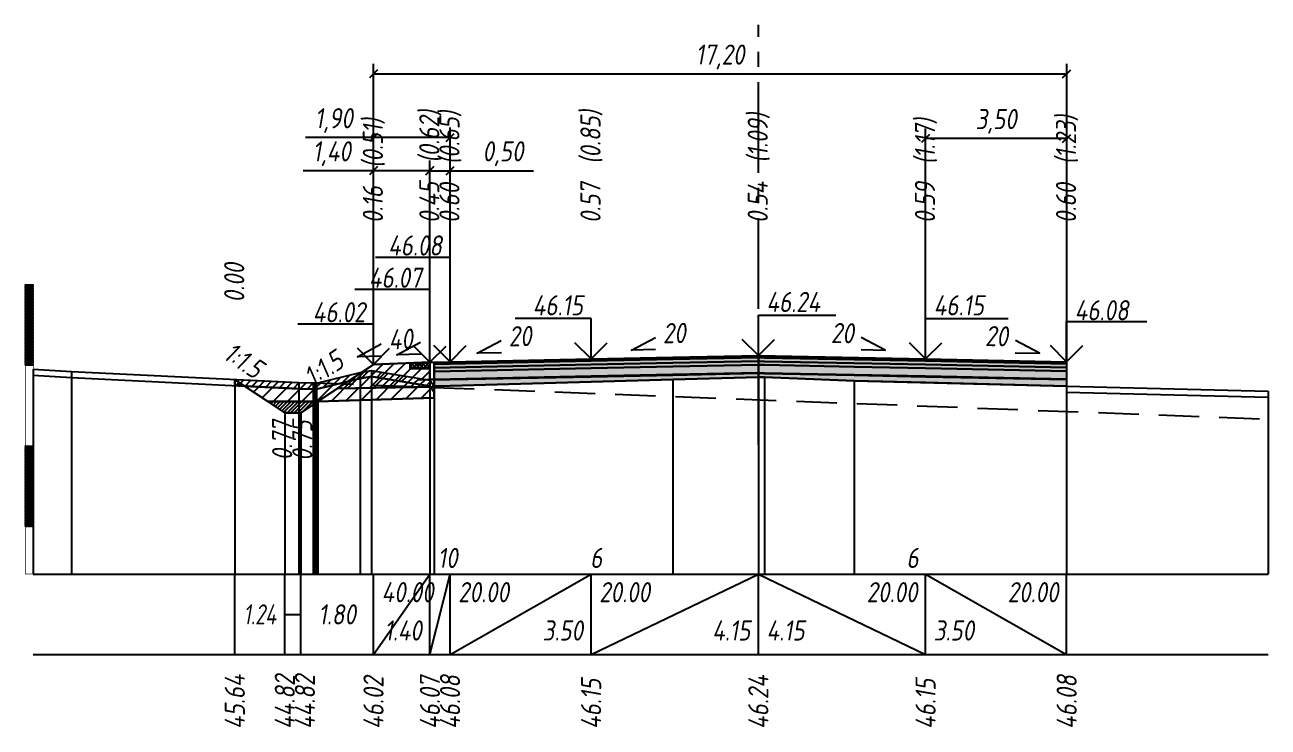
# Model space of a CAD drawing. Extents: x -717 to 1451, y -133302 to 233.
# Drawn here: x 78.9 to 233.2, y -114490 to -114402.9 of the extents above; entities that cross this region are included whole.
import ezdxf
from ezdxf.enums import TextEntityAlignment as Align

# ---------------------------------------------------------------- set-up
doc = ezdxf.new("R2010")
doc.units = 0
doc.linetypes.add('осевая2', pattern=[1.125, 0.75, -0.125, 0.125, -0.125])
doc.linetypes.add('штриховая', pattern=[0.75, 0.5, -0.25])
for name, color, linetype in [('Интерполированный поперечник', 2, 'Continuous'), ('Код_514', 1, 'Continuous'), ('Контур_0', 7, 'Continuous'), ('Контур_2564', 7, 'Continuous'), ('Контур_2660', 7, 'Continuous'), ('Контур_2665', 7, 'Continuous'), ('Контур_400', 7, 'Continuous'), ('Контур_508', 7, 'Continuous'), ('Контур_512', 7, 'Continuous'), ('Контур_513', 7, 'Continuous'), ('Красный поперечник', 1, 'Continuous'), ('Линейка абсолютных высот', 7, 'Continuous'), ('Объём_2501', 7, 'Continuous'), ('Объём_2564', 7, 'Continuous'), ('Объём_2650', 7, 'Continuous'), ('Объём_2660', 7, 'Continuous'), ('Объём_2661', 7, 'Continuous'), ('Объём_2662', 7, 'Continuous'), ('Объём_2663', 7, 'Continuous'), ('Объём_2664', 7, 'Continuous'), ('Объём_2665', 7, 'Continuous'), ('Объём_2666', 7, 'Continuous'), ('Объём_2667', 7, 'Continuous'), ('Объём_2668', 7, 'Continuous'), ('Объём_2669', 7, 'Continuous'), ('Объём_2675', 7, 'Continuous'), ('Объём_2753', 7, 'Continuous'), ('Ось', 1, 'осевая2'), ('Откосы', 7, 'Continuous'), ('Отметки покрытия', 7, 'Continuous'), ('Рабочие отметки', 7, 'Continuous'), ('Рабочие отметки доп.', 7, 'Continuous'), ('Слои выравнивания', 7, 'Continuous'), ('Таблица', 7, 'Continuous'), ('Уклоны проезжей части', 7, 'Continuous'), ('Черный поперечник', 3, 'Continuous')]:
    doc.layers.add(name, color=color, linetype=linetype)
for name, color, linetype, true_color in [('Контур_2540', 2, 'Continuous', 0xffff00), ('Контур_2560', 2, 'Continuous', 0xffff00), ('Контур_2561', 7, 'Continuous', 0xff8040), ('Контур_2562', 3, 'Continuous', 0x00ff00), ('Контур_2563', 7, 'Continuous', 0xff8000), ('Контур_2570', 7, 'Continuous', 0x80ff00), ('Контур_2725', 7, 'Continuous', 0x323232), ('Контур_2736', 4, 'Continuous', 0x00ffff), ('Контур_2737', 4, 'Continuous', 0x00ffff), ('Контур_2738', 4, 'Continuous', 0x00ffff), ('Контур_2739', 4, 'Continuous', 0x00ffff), ('Контур_2741', 4, 'Continuous', 0x00ffff), ('Контур_2742', 4, 'Continuous', 0x00ffff), ('Контур_2743', 4, 'Continuous', 0x00ffff), ('Контур_2744', 7, 'Continuous', 0xa4ffff), ('Контур_2745', 7, 'Continuous', 0xa4ffff), ('Контур_2747', 4, 'Continuous', 0x00ffff), ('Контур_2748', 4, 'Continuous', 0x00ffff), ('Контур_2749', 4, 'Continuous', 0x00ffff), ('Контур_2750', 4, 'Continuous', 0x00ffff), ('Контур_2751', 4, 'Continuous', 0x00ffff), ('Контур_2752', 4, 'Continuous', 0x00ffff), ('Контур_2760', 7, 'Continuous', 0x323232), ('Контур_2761', 7, 'Continuous', 0x323232), ('Контур_2762', 7, 'Continuous', 0x323232), ('Контур_2763', 7, 'Continuous', 0x323232), ('Контур_2764', 7, 'Continuous', 0x323232), ('Контур_2765', 7, 'Continuous', 0x323232), ('Контур_402', 7, 'Continuous', 0xff6464), ('Контур_703', 4, 'Continuous', 0x00ffff), ('Контур_705', 4, 'Continuous', 0x00ffff), ('Контур_707', 4, 'Continuous', 0x00ffff), ('Контур_720', 131, 'Continuous', 0xaaffff), ('Объём_2500', 7, 'Continuous', 0xc0c0c0), ('Объём_2520', 7, 'Continuous', 0x80ffff), ('Объём_2540', 2, 'Continuous', 0xffff00), ('Объём_2560', 2, 'Continuous', 0xffff00), ('Объём_2561', 7, 'Continuous', 0xff8040), ('Объём_2562', 3, 'Continuous', 0x00ff00), ('Объём_2563', 7, 'Continuous', 0xff8000), ('Объём_2570', 7, 'Continuous', 0x80ff00), ('Объём_2600', 7, 'Continuous', 0x808000), ('Объём_2620', 2, 'Continuous', 0xffff00), ('Объём_2746', 2, 'Continuous', 0xffff00)]:
    doc.layers.add(name, color=color, linetype=linetype, true_color=true_color)
doc.styles.get("Standard").update_dxf_attribs({"font": 'txt', "height": 2.5})
doc.styles.add('М', font='romand.shx', dxfattribs={"width": 0.8, "oblique": 10, "height": 2.5})
doc.dimstyles.new('ISO-25', dxfattribs={"dimtxt": 2.5, "dimasz": 2.5, "dimexe": 1.25, "dimexo": 0.625, "dimtad": 1, "dimtxsty": 'Standard', "dimcen": 2.5, "dimadec": 0, "dimazin": 0, "dimtfac": 1, "dimtmove": 0, "dimatfit": 3, "dimfxl": 1, "dimarcsym": 0})
pattern_1 = [(45.000001252, (0, 0), (-0.026516505928, 0.026516504769), []), (135.00000034, (0, 0), (-0.02651650519, -0.026516505506), [])]

# ---------------------------------------------------------------- blocks, each defined once
blk = doc.blocks.new('_Oblique')
at = {"color": 0, "linetype": 'ByBlock', "lineweight": -2}
blk.add_line((-0.5, -0.5), (0.5, 0.5), dxfattribs=at)
blk = doc.blocks.new('*D3671')
at = {"color": 0, "lineweight": -2, "transparency": 16777216}
for p, q in [((122.21, -114444.43), (122.21, -114419.71)), ((129.21, -114444.15), (129.21, -114419.71)), ((122.21, -114420.96), (113.49, -114420.96)), ((129.21, -114420.96), (122.21, -114420.96))]:
    blk.add_line(p, q, dxfattribs=at)
at = {"layer": 'Defpoints', "color": 0, "transparency": 16777216}
for p in [(129.21, -114420.96), (122.21, -114445.06), (129.21, -114444.78)]:
    blk.add_point(p, dxfattribs=at)
at = {"color": 0, "lineweight": -2, "transparency": 16777216, "rotation": 180}
blk.add_blockref('_Oblique', (122.21, -114420.96), dxfattribs=at)
at = {"color": 0, "lineweight": -2, "transparency": 16777216}
blk.add_blockref('_Oblique', (129.21, -114420.96), dxfattribs=at)
at = {"color": 0, "transparency": 16777216, "insert": (117.03, -114418.85), "char_height": 2.5, "width": 8.75, "attachment_point": 5, "style": 'М'}
blk.add_mtext('1,40', dxfattribs=at)
blk = doc.blocks.new('*D3672')
at = {"color": 0, "lineweight": -2, "transparency": 16777216}
for p, q in [((129.21, -114444.15), (129.21, -114419.71)), ((131.71, -114444.1), (131.71, -114419.71)), ((129.21, -114420.96), (131.71, -114420.96)), ((131.71, -114420.96), (142.04, -114420.96))]:
    blk.add_line(p, q, dxfattribs=at)
at = {"layer": 'Defpoints', "color": 0, "transparency": 16777216}
for p in [(131.71, -114420.96), (129.21, -114444.78), (131.71, -114444.73)]:
    blk.add_point(p, dxfattribs=at)
at = {"color": 0, "lineweight": -2, "transparency": 16777216, "rotation": 180}
blk.add_blockref('_Oblique', (129.21, -114420.96), dxfattribs=at)
at = {"color": 0, "lineweight": -2, "transparency": 16777216}
blk.add_blockref('_Oblique', (131.71, -114420.96), dxfattribs=at)
at = {"color": 0, "transparency": 16777216, "insert": (138.28, -114418.85), "char_height": 2.5, "width": 9.1667, "attachment_point": 5, "style": 'М'}
blk.add_mtext('0,50', dxfattribs=at)
blk = doc.blocks.new('*D3673')
at = {"color": 0, "lineweight": -2, "transparency": 16777216}
for p, q in [((190.71, -114443.75), (190.71, -114415.71)), ((208.21, -114444.1), (208.21, -114415.71)), ((208.21, -114416.96), (190.71, -114416.96))]:
    blk.add_line(p, q, dxfattribs=at)
at = {"layer": 'Defpoints', "color": 0, "transparency": 16777216}
for p in [(190.71, -114416.96), (190.71, -114444.38), (208.21, -114444.73)]:
    blk.add_point(p, dxfattribs=at)
at = {"color": 0, "lineweight": -2, "transparency": 16777216, "rotation": 180}
blk.add_blockref('_Oblique', (190.71, -114416.96), dxfattribs=at)
at = {"color": 0, "lineweight": -2, "transparency": 16777216}
blk.add_blockref('_Oblique', (208.21, -114416.96), dxfattribs=at)
at = {"color": 0, "transparency": 16777216, "insert": (199.46, -114414.85), "char_height": 2.5, "width": 9.5833, "attachment_point": 5, "style": 'М'}
blk.add_mtext('3,50', dxfattribs=at)
blk = doc.blocks.new('*D3674')
at = {"color": 0, "lineweight": -2, "transparency": 16777216}
for p, q in [((122.21, -114444.43), (122.21, -114415.6)), ((131.71, -114444.1), (131.71, -114415.6)), ((122.21, -114416.85), (113.75, -114416.85)), ((131.71, -114416.85), (122.21, -114416.85))]:
    blk.add_line(p, q, dxfattribs=at)
at = {"layer": 'Defpoints', "color": 0, "transparency": 16777216}
for p in [(131.71, -114416.85), (122.21, -114445.06), (131.71, -114444.73)]:
    blk.add_point(p, dxfattribs=at)
at = {"color": 0, "lineweight": -2, "transparency": 16777216, "rotation": 180}
blk.add_blockref('_Oblique', (122.21, -114416.85), dxfattribs=at)
at = {"color": 0, "lineweight": -2, "transparency": 16777216}
blk.add_blockref('_Oblique', (131.71, -114416.85), dxfattribs=at)
at = {"color": 0, "transparency": 16777216, "insert": (117.29, -114414.74), "char_height": 2.5, "width": 8.75, "attachment_point": 5, "style": 'М'}
blk.add_mtext('1,90', dxfattribs=at)
blk = doc.blocks.new('*D3675')
at = {"color": 0, "lineweight": -2, "transparency": 16777216}
for p, q in [((122.21, -114444.43), (122.21, -114407.71)), ((208.21, -114444.1), (208.21, -114407.71)), ((122.21, -114408.96), (208.21, -114408.96))]:
    blk.add_line(p, q, dxfattribs=at)
at = {"layer": 'Defpoints', "color": 0, "transparency": 16777216}
for p in [(208.21, -114408.96), (122.21, -114445.06), (208.21, -114444.73)]:
    blk.add_point(p, dxfattribs=at)
at = {"color": 0, "lineweight": -2, "transparency": 16777216, "rotation": 180}
blk.add_blockref('_Oblique', (122.21, -114408.96), dxfattribs=at)
at = {"color": 0, "lineweight": -2, "transparency": 16777216}
blk.add_blockref('_Oblique', (208.21, -114408.96), dxfattribs=at)
at = {"color": 0, "transparency": 16777216, "insert": (165.21, -114406.85), "char_height": 2.5, "width": 11.25, "attachment_point": 5, "style": 'М'}
blk.add_mtext('17,20', dxfattribs=at)

msp = doc.modelspace()

# ---------------------------------------------------------------- hatches: boundary and pattern name
h = msp.add_hatch()
h.set_pattern_fill('ANSI37', color=256, scale=0.1)
h.set_pattern_definition([(45, (127.9557, -114445.01544), (-0.22451, 0.22451), []), (135, (127.9557, -114445.01544), (-0.22451, -0.22451), [])])
h.paths.add_polyline_path([(126.706, -114444.815), (126.706, -114445.518), (129.206, -114445.518), (129.206, -114444.715), (127.948, -114445.015)])
at = {"layer": 'Линейка абсолютных высот'}
h = msp.add_hatch(dxfattribs=at)
h.set_pattern_fill('ANSI37', scale=0.3, style=0)
h.set_pattern_definition(pattern_1)
h.paths.add_polyline_path([(80, -114445.086), (80, -114435.086), (79, -114435.086), (79, -114445.086)])
h = msp.add_hatch(dxfattribs=at)
h.set_pattern_fill('ANSI37', scale=0.3, style=0)
h.set_pattern_definition(pattern_1)
h.paths.add_polyline_path([(80, -114465.086), (80, -114455.086), (79, -114455.086), (79, -114465.086)])
at = {"layer": 'Объём_2563'}
h = msp.add_hatch(dxfattribs=at)
h.set_pattern_fill('ANSI31', color=256, scale=0.3)
h.paths.add_polyline_path([(122.206, -114444.995), (126.706, -114444.815), (126.706, -114445.518), (129.206, -114445.518), (129.206, -114446.865), (127.706, -114446.895), (126.787, -114447.814), (117.706, -114447.995)])
at = {"layer": 'Объём_2570'}
h = msp.add_hatch(dxfattribs=at)
h.set_pattern_fill('ANSI31', color=256, scale=0.2)
h.paths.add_polyline_path([(129.714, -114448.447), (129.214, -114447.697), (121.958, -114446.505), (120.556, -114446.747), (115.144, -114448.081), (114.972, -114448.036), (114.738, -114448.045), (112.961, -114448.003), (105, -114447.617), (105, -114446.867), (112.961, -114447.253), (114.738, -114447.295), (114.972, -114447.286), (115.144, -114447.331), (120.556, -114445.997), (121.958, -114445.755), (129.214, -114446.947), (129.714, -114447.697)])
at = {"layer": 'Объём_2600'}
h = msp.add_hatch(dxfattribs=at)
h.set_pattern_fill('HONEY', color=5, scale=0.3)
h.paths.add_polyline_path([(105, -114447.617), (105, -114446.867), (106.213, -114447.676)])
h = msp.add_hatch(dxfattribs=at)
h.set_pattern_fill('ANSI31', color=6, scale=0.4)
h.paths.add_polyline_path([(129.714, -114449.158), (115.314, -114449.59), (109.083, -114449.59), (106.213, -114447.676), (112.961, -114448.003), (114.738, -114448.045), (114.972, -114448.036), (115.144, -114448.081), (120.556, -114446.747), (121.958, -114446.505), (129.214, -114447.697), (129.714, -114448.447)])
at = {"layer": 'Объём_2620'}
h = msp.add_hatch(dxfattribs=at)
h.set_pattern_fill('ANSI31', color=2, scale=0.1)
h.paths.add_polyline_path([(115.314, -114449.59), (113.199, -114451), (111.199, -114451), (109.083, -114449.59)])
at = {"layer": 'Слои выравнивания'}
for color, points in [(2, [(129.714, -114444.705), (131.706, -114444.665), (149.206, -114444.315), (159.344, -114444.113), (169.956, -114443.9), (169.956, -114444.15), (159.344, -114444.363), (149.206, -114444.565), (131.706, -114444.915), (129.714, -114444.955)]), (3, [(129.714, -114444.955), (131.706, -114444.915), (149.206, -114444.565), (159.344, -114444.363), (169.956, -114444.15), (169.956, -114444.6), (159.344, -114444.813), (149.206, -114445.015), (131.706, -114445.365), (129.714, -114445.405)]), (4, [(129.714, -114445.405), (131.706, -114445.365), (149.206, -114445.015), (159.344, -114444.813), (169.956, -114444.6), (169.956, -114445.05), (159.344, -114445.263), (149.206, -114445.465), (131.706, -114445.815), (129.714, -114445.855)]), (5, [(129.714, -114445.855), (131.706, -114445.815), (149.206, -114445.465), (159.344, -114445.263), (169.956, -114445.05), (169.956, -114446.05), (159.344, -114446.263), (149.206, -114446.465), (131.706, -114446.815), (129.714, -114446.855)]), (2, [(169.956, -114443.9), (170.701, -114443.915), (181.844, -114444.138), (190.706, -114444.315), (208.206, -114444.665), (208.206, -114444.915), (190.706, -114444.565), (181.844, -114444.388), (170.701, -114444.165), (169.956, -114444.15)]), (3, [(169.956, -114444.15), (170.701, -114444.165), (181.844, -114444.388), (190.706, -114444.565), (208.206, -114444.915), (208.206, -114445.365), (190.706, -114445.015), (181.844, -114444.838), (170.701, -114444.615), (169.956, -114444.6)]), (4, [(169.956, -114444.6), (170.701, -114444.615), (181.844, -114444.838), (190.706, -114445.015), (208.206, -114445.365), (208.206, -114445.815), (190.706, -114445.465), (181.844, -114445.288), (170.701, -114445.065), (169.956, -114445.05)]), (5, [(169.956, -114445.05), (170.701, -114445.065), (181.844, -114445.288), (190.706, -114445.465), (208.206, -114445.815), (208.206, -114446.815), (190.706, -114446.465), (181.844, -114446.288), (170.701, -114446.065), (169.956, -114446.05)]), (7, [(129.714, -114446.855), (131.706, -114446.815), (149.206, -114446.465), (159.344, -114446.263), (169.956, -114446.05), (169.956, -114446.1), (159.344, -114446.313), (149.206, -114446.515), (131.706, -114446.865), (129.714, -114446.905)]), (6, [(129.714, -114446.905), (131.706, -114446.865), (149.206, -114446.515), (159.344, -114446.313), (169.956, -114446.1), (169.956, -114446.595), (159.344, -114446.876), (149.206, -114447.157), (131.706, -114447.642), (129.714, -114447.697)]), (7, [(169.956, -114446.05), (170.701, -114446.065), (181.844, -114446.288), (190.706, -114446.465), (208.206, -114446.815), (208.206, -114446.865), (190.706, -114446.515), (181.844, -114446.338), (170.701, -114446.115), (169.956, -114446.1)]), (6, [(169.956, -114446.1), (170.701, -114446.115), (181.844, -114446.338), (190.706, -114446.515), (208.206, -114446.865), (208.206, -114447.68), (190.706, -114447.246), (181.844, -114447.026), (170.701, -114446.575), (169.956, -114446.595)])]:
    msp.add_hatch(color=color, dxfattribs=at).paths.add_polyline_path(points)

# ---------------------------------------------------------------- linework, layer by layer
msp.add_lwpolyline([(126.706, -114444.815), (126.706, -114445.518), (129.206, -114445.518), (129.206, -114444.715), (127.948, -114445.015), (126.706, -114444.815)])
at = {"layer": 'Интерполированный поперечник', "linetype": 'штриховая', "ltscale": 10, "flags": 128}
msp.add_lwpolyline([(114.723, -114447.271), (233.206, -114451.776)], dxfattribs=at)
at = {"layer": 'Код_514'}
for p, q in [((105, -114481), (105, -114471)), ((111.199, -114481), (111.199, -114471)), ((113.199, -114481), (113.199, -114471)), ((122.206, -114481), (122.206, -114471)), ((122.206, -114481), (129.206, -114471)), ((129.206, -114481), (129.206, -114471)), ((129.206, -114481), (131.706, -114471)), ((131.706, -114481), (131.706, -114471)), ((131.706, -114481), (149.206, -114471)), ((149.206, -114481), (149.206, -114471)), ((149.206, -114481), (169.956, -114471)), ((169.956, -114481), (169.956, -114471)), ((169.956, -114471), (190.706, -114481)), ((190.706, -114481), (190.706, -114471)), ((190.706, -114471), (208.206, -114481)), ((208.206, -114481), (208.206, -114471)), ((111.199, -114476), (113.199, -114476))]:
    msp.add_line(p, q, dxfattribs=at)
at = {"layer": 'Контур_0', "flags": 128}
for points in [[(122.206, -114444.995), (122.206, -114444.995), (122.206, -114444.995), (122.206, -114444.995), (122.206, -114444.995), (122.206, -114444.995), (122.206, -114444.995), (122.206, -114444.995), (122.206, -114444.995), (122.206, -114444.995), (122.206, -114444.995), (122.206, -114444.995), (122.206, -114444.995), (122.206, -114444.995), (122.206, -114444.995), (113.199, -114451), (111.199, -114451), (105, -114446.867), (105, -114446.867), (105, -114446.867), (105, -114446.867), (105, -114446.867), (105, -114446.867), (105, -114446.867), (105, -114446.867), (105, -114446.867), (105, -114446.867), (105, -114446.867), (105, -114446.867), (105, -114446.867)], [(122.206, -114444.995), (122.206, -114444.995), (122.206, -114444.995), (122.206, -114444.995), (122.206, -114444.995), (122.206, -114444.995), (122.206, -114444.995), (122.206, -114444.995), (122.206, -114444.995), (122.206, -114444.995), (122.206, -114444.995), (122.206, -114444.995), (122.206, -114444.995), (122.206, -114444.995), (122.206, -114444.995), (113.199, -114451)], [(129.206, -114446.865), (129.206, -114444.715), (129.714, -114444.705), (129.714, -114446.855), (129.206, -114446.865), (129.206, -114446.865)], [(208.206, -114443.915), (208.206, -114447.965)]]:
    msp.add_lwpolyline(points, dxfattribs=at)
at = {"layer": 'Контур_0', "color": 250, "flags": 128}
for points in [[(117.706, -114447.995), (126.787, -114447.814), (127.706, -114446.895), (129.206, -114446.865)], [(127.706, -114446.895), (129.714, -114446.855), (129.714, -114447.755), (126.787, -114447.814), (127.706, -114446.895), (127.706, -114446.895)]]:
    msp.add_lwpolyline(points, dxfattribs=at)
at = {"layer": 'Контур_2540', "flags": 128}
msp.add_lwpolyline([(129.714, -114449.158), (115.314, -114449.59), (117.706, -114447.995), (129.714, -114447.755), (129.714, -114449.158), (129.714, -114449.158)], dxfattribs=at)
at = {"layer": 'Контур_2560', "flags": 128}
msp.add_lwpolyline([(122.206, -114444.995), (122.206, -114444.995), (122.206, -114444.995), (129.206, -114444.715)], dxfattribs=at)
at = {"layer": 'Контур_2561', "flags": 128}
msp.add_lwpolyline([(129.206, -114444.715), (129.206, -114444.715), (122.206, -114444.995), (122.206, -114444.995), (129.206, -114444.715)], dxfattribs=at)
at = {"layer": 'Контур_2562', "flags": 128}
msp.add_lwpolyline([(122.206, -114444.995), (122.206, -114444.995), (122.206, -114444.995), (122.206, -114444.995), (122.206, -114444.995)], dxfattribs=at)
at = {"layer": 'Контур_2563', "color": 250, "flags": 128}
msp.add_lwpolyline([(122.206, -114444.995), (129.206, -114444.715), (129.206, -114446.865), (127.706, -114446.895), (126.787, -114447.814), (117.706, -114447.995), (122.206, -114444.995), (122.206, -114444.995)], dxfattribs=at)
at = {"layer": 'Контур_2564', "flags": 128}
msp.add_lwpolyline([(122.206, -114444.995), (129.206, -114444.715)], dxfattribs=at)
at = {"layer": 'Контур_2570', "flags": 128}
for points in [[(80, -114446.322), (84.755, -114446.637), (112.961, -114448.003), (114.738, -114448.045), (114.972, -114448.036), (115.144, -114448.081), (120.556, -114446.747), (121.958, -114446.505), (129.214, -114447.697), (129.714, -114448.447)], [(208.206, -114448.43), (233.206, -114449.051)]]:
    msp.add_lwpolyline(points, dxfattribs=at)
at = {"layer": 'Контур_2660', "flags": 128}
msp.add_lwpolyline([(115.314, -114449.59), (129.714, -114449.158)], dxfattribs=at)
at = {"layer": 'Контур_2665', "flags": 128}
msp.add_lwpolyline([(122.206, -114444.995), (122.206, -114444.995)], dxfattribs=at)
at = {"layer": 'Контур_2725', "flags": 128}
msp.add_lwpolyline([(129.714, -114447.697), (131.706, -114447.642), (149.206, -114447.157), (159.344, -114446.876), (169.956, -114446.595), (170.701, -114446.575), (181.844, -114447.026), (190.706, -114447.246), (208.206, -114447.68)], dxfattribs=at)
at = {"layer": 'Контур_2736', "flags": 128}
msp.add_lwpolyline([(122.206, -114444.995), (122.206, -114444.995)], dxfattribs=at)
at = {"layer": 'Контур_2737', "flags": 128}
msp.add_lwpolyline([(122.206, -114444.995), (122.206, -114444.995)], dxfattribs=at)
at = {"layer": 'Контур_2738', "flags": 128}
msp.add_lwpolyline([(122.206, -114444.995), (122.206, -114444.995)], dxfattribs=at)
at = {"layer": 'Контур_2739', "flags": 128}
msp.add_lwpolyline([(122.206, -114444.995), (122.206, -114444.995)], dxfattribs=at)
at = {"layer": 'Контур_2741', "flags": 128}
msp.add_lwpolyline([(105, -114446.867), (105, -114446.867)], dxfattribs=at)
at = {"layer": 'Контур_2742', "flags": 128}
msp.add_lwpolyline([(105, -114446.867), (105, -114446.867)], dxfattribs=at)
at = {"layer": 'Контур_2743', "flags": 128}
msp.add_lwpolyline([(105, -114446.867), (105, -114446.867)], dxfattribs=at)
at = {"layer": 'Контур_2744', "flags": 128}
msp.add_lwpolyline([(105, -114446.867), (105, -114446.867)], dxfattribs=at)
msp.add_lwpolyline([(105, -114446.867), (105, -114446.867)], dxfattribs=at)
msp.add_lwpolyline([(105, -114446.867), (105, -114446.867)], dxfattribs=at)
msp.add_lwpolyline([(105, -114446.867), (105, -114446.867)], dxfattribs=at)
msp.add_lwpolyline([(105, -114446.867), (105, -114446.867)], dxfattribs=at)
msp.add_lwpolyline([(105, -114446.867), (105, -114446.867)], dxfattribs=at)
at = {"layer": 'Контур_2745', "flags": 128}
msp.add_lwpolyline([(122.206, -114444.995), (122.206, -114444.995)], dxfattribs=at)
msp.add_lwpolyline([(122.206, -114444.995), (122.206, -114444.995)], dxfattribs=at)
msp.add_lwpolyline([(122.206, -114444.995), (122.206, -114444.995)], dxfattribs=at)
msp.add_lwpolyline([(122.206, -114444.995), (122.206, -114444.995)], dxfattribs=at)
msp.add_lwpolyline([(122.206, -114444.995), (122.206, -114444.995)], dxfattribs=at)
msp.add_lwpolyline([(122.206, -114444.995), (122.206, -114444.995)], dxfattribs=at)
at = {"layer": 'Контур_2747', "flags": 128}
msp.add_lwpolyline([(122.206, -114444.995), (122.206, -114444.995)], dxfattribs=at)
at = {"layer": 'Контур_2748', "flags": 128}
msp.add_lwpolyline([(122.206, -114444.995), (122.206, -114444.995)], dxfattribs=at)
at = {"layer": 'Контур_2749', "flags": 128}
msp.add_lwpolyline([(122.206, -114444.995), (122.206, -114444.995)], dxfattribs=at)
at = {"layer": 'Контур_2750', "flags": 128}
msp.add_lwpolyline([(105, -114446.867), (105, -114446.867)], dxfattribs=at)
at = {"layer": 'Контур_2751', "flags": 128}
msp.add_lwpolyline([(105, -114446.867), (105, -114446.867)], dxfattribs=at)
at = {"layer": 'Контур_2752', "flags": 128}
msp.add_lwpolyline([(105, -114446.867), (105, -114446.867)], dxfattribs=at)
at = {"layer": 'Контур_2760', "flags": 128}
msp.add_lwpolyline([(129.714, -114444.705), (131.706, -114444.665), (149.206, -114444.315), (159.344, -114444.113), (169.956, -114443.9), (170.701, -114443.915), (181.844, -114444.138), (190.706, -114444.315), (208.206, -114444.665)], dxfattribs=at)
at = {"layer": 'Контур_2761', "flags": 128}
msp.add_lwpolyline([(129.714, -114444.955), (131.706, -114444.915), (149.206, -114444.565), (159.344, -114444.363), (169.956, -114444.15), (170.701, -114444.165), (181.844, -114444.388), (190.706, -114444.565), (208.206, -114444.915)], dxfattribs=at)
at = {"layer": 'Контур_2762', "flags": 128}
msp.add_lwpolyline([(129.714, -114445.405), (131.706, -114445.365), (149.206, -114445.015), (159.344, -114444.813), (169.956, -114444.6), (170.701, -114444.615), (181.844, -114444.838), (190.706, -114445.015), (208.206, -114445.365)], dxfattribs=at)
at = {"layer": 'Контур_2763', "flags": 128}
msp.add_lwpolyline([(129.714, -114445.855), (131.706, -114445.815), (149.206, -114445.465), (159.344, -114445.263), (169.956, -114445.05), (170.701, -114445.065), (181.844, -114445.288), (190.706, -114445.465), (208.206, -114445.815)], dxfattribs=at)
at = {"layer": 'Контур_2764', "flags": 128}
msp.add_lwpolyline([(129.714, -114446.855), (131.706, -114446.815), (149.206, -114446.465), (159.344, -114446.263), (169.956, -114446.05), (170.701, -114446.065), (181.844, -114446.288), (190.706, -114446.465), (208.206, -114446.815)], dxfattribs=at)
at = {"layer": 'Контур_2765', "flags": 128}
msp.add_lwpolyline([(129.714, -114446.905), (131.706, -114446.865), (149.206, -114446.515), (159.344, -114446.313), (169.956, -114446.1), (170.701, -114446.115), (181.844, -114446.338), (190.706, -114446.515), (208.206, -114446.865)], dxfattribs=at)
at = {"layer": 'Контур_400', "flags": 128}
for points in [[(129.206, -114444.715), (131.706, -114444.665), (131.706, -114444.665), (131.706, -114444.665), (131.706, -114444.665), (131.706, -114444.665), (131.706, -114444.665), (149.206, -114444.315), (169.956, -114443.9)], [(169.956, -114443.9), (190.706, -114444.315), (208.206, -114444.665)]]:
    msp.add_lwpolyline(points, dxfattribs=at)
at = {"layer": 'Контур_402', "flags": 128}
msp.add_lwpolyline([(115.314, -114449.59), (129.714, -114449.158), (129.714, -114447.697), (159.344, -114446.876), (169.956, -114446.595), (170.701, -114446.575), (181.844, -114447.026), (208.206, -114447.68)], dxfattribs=at)
at = {"layer": 'Контур_508', "flags": 128}
msp.add_lwpolyline([(105, -114446.867), (111.199, -114451), (113.199, -114451), (115.314, -114449.59), (129.714, -114449.158), (129.714, -114447.697), (159.344, -114446.876), (169.956, -114446.595), (170.701, -114446.575), (181.844, -114447.026), (208.206, -114447.68)], dxfattribs=at)
at = {"layer": 'Контур_512', "flags": 128}
msp.add_lwpolyline([(105, -114446.867), (111.199, -114451), (113.199, -114451), (115.314, -114449.59), (129.714, -114449.158)], dxfattribs=at)
at = {"layer": 'Контур_513', "flags": 128}
msp.add_lwpolyline([(105, -114446.867), (111.199, -114451), (113.199, -114451), (115.314, -114449.59), (129.714, -114449.158), (129.714, -114447.697), (159.344, -114446.876), (169.956, -114446.595), (170.701, -114446.575), (181.844, -114447.026), (208.206, -114447.68)], dxfattribs=at)
at = {"layer": 'Контур_703', "flags": 128}
for points in [[(122.206, -114444.995), (113.199, -114451)], [(122.206, -114444.995), (122.206, -114444.995)]]:
    msp.add_lwpolyline(points, dxfattribs=at)
at = {"layer": 'Контур_705', "flags": 128}
msp.add_lwpolyline([(122.206, -114444.995), (122.206, -114444.995)], dxfattribs=at)
at = {"layer": 'Контур_707', "flags": 128}
msp.add_lwpolyline([(111.199, -114451), (105, -114446.867)], dxfattribs=at)
at = {"layer": 'Контур_720', "flags": 128}
msp.add_lwpolyline([(113.199, -114451), (111.199, -114451)], dxfattribs=at)
at = {"layer": 'Красный поперечник'}
for p, q in [((113.199, -114451), (122.206, -114444.995)), ((122.206, -114444.995), (129.206, -114444.715)), ((129.206, -114444.715), (131.706, -114444.665)), ((131.706, -114444.665), (149.206, -114444.315)), ((149.206, -114444.315), (169.956, -114443.9)), ((169.956, -114443.9), (190.706, -114444.315)), ((190.706, -114444.315), (208.206, -114444.665)), ((105, -114446.867), (105, -114471)), ((105, -114446.867), (111.199, -114451)), ((115.314, -114449.59), (115.314, -114471)), ((129.714, -114449.158), (129.714, -114471)), ((111.199, -114451), (111.199, -114471)), ((111.199, -114451), (113.199, -114451)), ((113.199, -114451), (113.199, -114471))]:
    msp.add_line(p, q, dxfattribs=at)
at = {"layer": 'Линейка абсолютных высот', "color": 7, "const_width": 0.1, "flags": 128}
for points in [[(80, -114445.086), (80, -114435.086), (79, -114435.086), (79, -114445.086), (80, -114445.086)], [(80, -114455.086), (80, -114445.086), (79, -114445.086), (79, -114455.086), (80, -114455.086)], [(80, -114465.086), (80, -114455.086), (79, -114455.086), (79, -114465.086), (80, -114465.086)], [(80, -114471), (80, -114465.086), (79, -114465.086), (79, -114471), (80, -114471)]]:
    msp.add_lwpolyline(points, dxfattribs=at)
at = {"layer": 'Объём_2500', "flags": 128}
msp.add_lwpolyline([(129.206, -114446.865), (129.206, -114444.715), (129.714, -114444.705), (129.714, -114446.855), (129.206, -114446.865), (129.206, -114446.865)], dxfattribs=at)
at = {"layer": 'Объём_2501', "flags": 128}
for points in [[(129.206, -114444.715), (131.706, -114444.665), (131.706, -114444.665), (131.706, -114444.665), (131.706, -114444.665), (131.706, -114444.665), (131.706, -114444.665), (149.206, -114444.315), (169.956, -114443.9)], [(169.956, -114443.9), (190.706, -114444.315), (208.206, -114444.665)]]:
    msp.add_lwpolyline(points, dxfattribs=at)
at = {"layer": 'Объём_2520', "color": 250, "flags": 128}
msp.add_lwpolyline([(127.706, -114446.895), (129.714, -114446.855), (129.714, -114447.755), (126.787, -114447.814), (127.706, -114446.895), (127.706, -114446.895)], dxfattribs=at)
at = {"layer": 'Объём_2540', "flags": 128}
msp.add_lwpolyline([(129.714, -114449.158), (115.314, -114449.59), (117.706, -114447.995), (129.714, -114447.755), (129.714, -114449.158), (129.714, -114449.158)], dxfattribs=at)
at = {"layer": 'Объём_2560', "flags": 128}
msp.add_lwpolyline([(122.206, -114444.995), (122.206, -114444.995), (122.206, -114444.995), (129.206, -114444.715)], dxfattribs=at)
at = {"layer": 'Объём_2561', "flags": 128}
msp.add_lwpolyline([(129.206, -114444.715), (129.206, -114444.715), (122.206, -114444.995), (122.206, -114444.995), (129.206, -114444.715)], dxfattribs=at)
at = {"layer": 'Объём_2562', "flags": 128}
msp.add_lwpolyline([(122.206, -114444.995), (122.206, -114444.995), (122.206, -114444.995), (122.206, -114444.995), (122.206, -114444.995)], dxfattribs=at)
at = {"layer": 'Объём_2563', "color": 250, "flags": 128}
msp.add_lwpolyline([(122.206, -114444.995), (126.706, -114444.815), (126.706, -114445.518), (129.206, -114445.518), (129.206, -114446.865), (127.706, -114446.895), (126.787, -114447.814), (117.706, -114447.995), (122.206, -114444.995), (122.206, -114444.995)], dxfattribs=at)
at = {"layer": 'Объём_2564', "flags": 128}
msp.add_lwpolyline([(122.206, -114444.995), (129.206, -114444.715)], dxfattribs=at)
at = {"layer": 'Объём_2570', "flags": 128}
msp.add_lwpolyline([(129.714, -114448.447), (129.714, -114448.447), (129.214, -114447.697), (121.958, -114446.505), (120.556, -114446.747), (115.144, -114448.081), (114.972, -114448.036), (114.738, -114448.045), (112.961, -114448.003), (105, -114447.617), (105, -114446.867), (112.961, -114447.253), (114.738, -114447.295), (114.972, -114447.286), (115.144, -114447.331), (120.556, -114445.997), (121.958, -114445.755), (129.214, -114446.947), (129.714, -114447.697), (129.714, -114448.447), (129.714, -114448.447)], dxfattribs=at)
at = {"layer": 'Объём_2600', "color": 5, "flags": 128}
msp.add_lwpolyline([(105, -114447.617), (105, -114446.867), (106.213, -114447.676), (105, -114447.617), (105, -114447.617)], dxfattribs=at)
at = {"layer": 'Объём_2620', "flags": 128}
msp.add_lwpolyline([(115.314, -114449.59), (113.199, -114451), (111.199, -114451), (109.083, -114449.59), (115.314, -114449.59), (115.314, -114449.59)], dxfattribs=at)
at = {"layer": 'Объём_2650', "color": 6, "flags": 128}
msp.add_lwpolyline([(129.714, -114449.158), (115.314, -114449.59), (109.083, -114449.59), (106.213, -114447.676), (112.961, -114448.003), (114.738, -114448.045), (114.972, -114448.036), (115.144, -114448.081), (120.556, -114446.747), (121.958, -114446.505), (129.214, -114447.697), (129.714, -114448.447), (129.714, -114449.158), (129.714, -114449.158)], dxfattribs=at)
at = {"layer": 'Объём_2660', "flags": 128}
msp.add_lwpolyline([(115.314, -114449.59), (129.714, -114449.158)], dxfattribs=at)
at = {"layer": 'Объём_2661', "flags": 128}
msp.add_lwpolyline([(122.206, -114444.995), (115.314, -114449.59)], dxfattribs=at)
at = {"layer": 'Объём_2662', "flags": 128}
msp.add_lwpolyline([(109.083, -114449.59), (105, -114446.867)], dxfattribs=at)
at = {"layer": 'Объём_2663', "flags": 128}
for points in [[(111.199, -114451), (109.083, -114449.59)], [(115.314, -114449.59), (113.199, -114451)]]:
    msp.add_lwpolyline(points, dxfattribs=at)
at = {"layer": 'Объём_2664', "flags": 128}
msp.add_lwpolyline([(113.199, -114451), (111.199, -114451)], dxfattribs=at)
at = {"layer": 'Объём_2665', "flags": 128}
msp.add_lwpolyline([(122.206, -114444.995), (122.206, -114444.995)], dxfattribs=at)
at = {"layer": 'Объём_2666', "flags": 128}
msp.add_lwpolyline([(122.206, -114444.995), (122.206, -114444.995)], dxfattribs=at)
at = {"layer": 'Объём_2667', "flags": 128}
for points in [[(122.206, -114444.995), (122.206, -114444.995)], [(105, -114446.867), (105, -114446.867)]]:
    msp.add_lwpolyline(points, dxfattribs=at)
at = {"layer": 'Объём_2668', "flags": 128}
for points in [[(122.206, -114444.995), (122.206, -114444.995)], [(105, -114446.867), (105, -114446.867)]]:
    msp.add_lwpolyline(points, dxfattribs=at)
at = {"layer": 'Объём_2669', "flags": 128}
for points in [[(122.206, -114444.995), (122.206, -114444.995)], [(105, -114446.867), (105, -114446.867)]]:
    msp.add_lwpolyline(points, dxfattribs=at)
at = {"layer": 'Объём_2675', "flags": 128}
for points in [[(122.206, -114444.995), (122.206, -114444.995)], [(122.206, -114444.995), (122.206, -114444.995)], [(122.206, -114444.995), (122.206, -114444.995)], [(122.206, -114444.995), (122.206, -114444.995)], [(122.206, -114444.995), (122.206, -114444.995)], [(122.206, -114444.995), (122.206, -114444.995)], [(105, -114446.867), (105, -114446.867)], [(105, -114446.867), (105, -114446.867)], [(105, -114446.867), (105, -114446.867)], [(105, -114446.867), (105, -114446.867)], [(105, -114446.867), (105, -114446.867)], [(105, -114446.867), (105, -114446.867)]]:
    msp.add_lwpolyline(points, dxfattribs=at)
at = {"layer": 'Объём_2746', "flags": 128}
msp.add_lwpolyline([(120.556, -114446.747), (121.958, -114446.505), (129.214, -114447.697), (129.714, -114448.447), (129.714, -114449.158), (115.314, -114449.59), (119.004, -114447.13), (120.556, -114446.747), (120.556, -114446.747)], dxfattribs=at)
at = {"layer": 'Объём_2753', "flags": 128}
msp.add_lwpolyline([(129.714, -114444.705), (129.714, -114444.705)], dxfattribs=at)
at = {"layer": 'Ось', "ltscale": 15}
msp.add_line((169.956, -114454.971), (169.956, -114402.871), dxfattribs=at)
at = {"layer": 'Откосы', "color": 1, "flags": 128}
for points in [[(138.086, -114443.538), (135.087, -114443.598), (138.056, -114442.038)], [(157.211, -114443.155), (154.212, -114443.215), (157.181, -114441.655)], [(182.7, -114443.155), (185.7, -114443.215), (182.73, -114441.655)], [(201.825, -114443.538), (204.825, -114443.598), (201.855, -114442.038)], [(123.218, -114443.954), (120.22, -114444.074), (123.158, -114442.455)]]:
    msp.add_lwpolyline(points, dxfattribs=at)
at = {"layer": 'Отметки покрытия', "color": 1}
for p, q in [((131.706, -114431.715), (122.451, -114431.715)), ((131.706, -114444.665), (131.706, -114431.715)), ((129.206, -114435.715), (119.876, -114435.715)), ((129.206, -114444.715), (129.206, -114435.715)), ((169.956, -114443.9), (169.956, -114438.9)), ((169.956, -114438.9), (179.587, -114438.9)), ((122.206, -114439.995), (112.808, -114439.995)), ((122.206, -114444.995), (122.206, -114439.995)), ((149.206, -114439.315), (139.784, -114439.315)), ((149.206, -114444.315), (149.206, -114439.315)), ((190.706, -114444.315), (190.706, -114439.315)), ((190.706, -114439.315), (200.952, -114439.315)), ((208.206, -114444.665), (208.206, -114439.665)), ((208.206, -114439.665), (218.143, -114439.665)), ((169.956, -114443.9), (167.956, -114441.9)), ((169.956, -114443.9), (171.956, -114441.9)), ((122.206, -114444.995), (120.206, -114442.995)), ((122.206, -114444.995), (124.206, -114442.995)), ((129.206, -114444.715), (127.206, -114442.715)), ((129.206, -114444.715), (131.206, -114442.715)), ((131.706, -114444.665), (129.706, -114442.665)), ((131.706, -114444.665), (133.706, -114442.665)), ((149.206, -114444.315), (147.206, -114442.315)), ((149.206, -114444.315), (151.206, -114442.315)), ((190.706, -114444.315), (188.706, -114442.315)), ((190.706, -114444.315), (192.706, -114442.315)), ((208.206, -114444.665), (206.206, -114442.665)), ((208.206, -114444.665), (210.206, -114442.665))]:
    msp.add_line(p, q, dxfattribs=at)
at = {"layer": 'Слои выравнивания'}
for p, q in [((129.206, -114444.715), (129.206, -114471)), ((129.714, -114444.705), (129.714, -114471)), ((169.956, -114443.9), (169.956, -114471)), ((208.206, -114444.665), (208.206, -114471))]:
    msp.add_line(p, q, dxfattribs=at)
at = {"layer": 'Слои выравнивания', "color": 2, "flags": 128}
for points in [[(129.714, -114444.705), (131.706, -114444.665), (149.206, -114444.315), (159.344, -114444.113), (169.956, -114443.9), (169.956, -114444.15), (159.344, -114444.363), (149.206, -114444.565), (131.706, -114444.915), (129.714, -114444.955)], [(169.956, -114443.9), (170.701, -114443.915), (181.844, -114444.138), (190.706, -114444.315), (208.206, -114444.665), (208.206, -114444.915), (190.706, -114444.565), (181.844, -114444.388), (170.701, -114444.165), (169.956, -114444.15)]]:
    msp.add_lwpolyline(points, close=True, dxfattribs=at)
at = {"layer": 'Слои выравнивания', "color": 3, "flags": 128}
for points in [[(129.714, -114444.955), (131.706, -114444.915), (149.206, -114444.565), (159.344, -114444.363), (169.956, -114444.15), (169.956, -114444.6), (159.344, -114444.813), (149.206, -114445.015), (131.706, -114445.365), (129.714, -114445.405)], [(169.956, -114444.15), (170.701, -114444.165), (181.844, -114444.388), (190.706, -114444.565), (208.206, -114444.915), (208.206, -114445.365), (190.706, -114445.015), (181.844, -114444.838), (170.701, -114444.615), (169.956, -114444.6)]]:
    msp.add_lwpolyline(points, close=True, dxfattribs=at)
at = {"layer": 'Слои выравнивания', "color": 4, "flags": 128}
for points in [[(129.714, -114445.405), (131.706, -114445.365), (149.206, -114445.015), (159.344, -114444.813), (169.956, -114444.6), (169.956, -114445.05), (159.344, -114445.263), (149.206, -114445.465), (131.706, -114445.815), (129.714, -114445.855)], [(169.956, -114444.6), (170.701, -114444.615), (181.844, -114444.838), (190.706, -114445.015), (208.206, -114445.365), (208.206, -114445.815), (190.706, -114445.465), (181.844, -114445.288), (170.701, -114445.065), (169.956, -114445.05)]]:
    msp.add_lwpolyline(points, close=True, dxfattribs=at)
at = {"layer": 'Слои выравнивания', "color": 5, "flags": 128}
for points in [[(129.714, -114445.855), (131.706, -114445.815), (149.206, -114445.465), (159.344, -114445.263), (169.956, -114445.05), (169.956, -114446.05), (159.344, -114446.263), (149.206, -114446.465), (131.706, -114446.815), (129.714, -114446.855)], [(169.956, -114445.05), (170.701, -114445.065), (181.844, -114445.288), (190.706, -114445.465), (208.206, -114445.815), (208.206, -114446.815), (190.706, -114446.465), (181.844, -114446.288), (170.701, -114446.065), (169.956, -114446.05)]]:
    msp.add_lwpolyline(points, close=True, dxfattribs=at)
at = {"layer": 'Слои выравнивания', "color": 7, "flags": 128}
for points in [[(129.714, -114446.855), (131.706, -114446.815), (149.206, -114446.465), (159.344, -114446.263), (169.956, -114446.05), (169.956, -114446.1), (159.344, -114446.313), (149.206, -114446.515), (131.706, -114446.865), (129.714, -114446.905)], [(169.956, -114446.05), (170.701, -114446.065), (181.844, -114446.288), (190.706, -114446.465), (208.206, -114446.815), (208.206, -114446.865), (190.706, -114446.515), (181.844, -114446.338), (170.701, -114446.115), (169.956, -114446.1)]]:
    msp.add_lwpolyline(points, close=True, dxfattribs=at)
at = {"layer": 'Слои выравнивания', "color": 6, "flags": 128}
for points in [[(129.714, -114446.905), (131.706, -114446.865), (149.206, -114446.515), (159.344, -114446.313), (169.956, -114446.1), (169.956, -114446.595), (159.344, -114446.876), (149.206, -114447.157), (131.706, -114447.642), (129.714, -114447.697)], [(169.956, -114446.1), (170.701, -114446.115), (181.844, -114446.338), (190.706, -114446.515), (208.206, -114446.865), (208.206, -114447.68), (190.706, -114447.246), (181.844, -114447.026), (170.701, -114446.575), (169.956, -114446.595)]]:
    msp.add_lwpolyline(points, close=True, dxfattribs=at)
at = {"layer": 'Таблица'}
for p, q in [((80, -114471), (233.206, -114471)), ((80, -114481), (233.206, -114481))]:
    msp.add_line(p, q, dxfattribs=at)
at = {"layer": 'Уклоны проезжей части', "color": 1, "flags": 128}
for points in [[(128.086, -114443.738), (125.087, -114443.798), (128.056, -114442.238)], [(138.086, -114443.538), (135.087, -114443.598), (138.056, -114442.038)], [(157.211, -114443.155), (154.212, -114443.215), (157.181, -114441.655)], [(182.7, -114443.155), (185.7, -114443.215), (182.73, -114441.655)], [(201.825, -114443.538), (204.825, -114443.598), (201.855, -114442.038)], [(123.218, -114443.954), (120.22, -114444.074), (123.158, -114442.455)]]:
    msp.add_lwpolyline(points, dxfattribs=at)
at = {"layer": 'Черный поперечник', "color": 7}
for p, q in [((80, -114445.572), (80, -114471)), ((84.755, -114445.887), (84.755, -114471)), ((120.556, -114445.997), (120.556, -114471)), ((121.958, -114445.755), (121.958, -114471)), ((159.344, -114446.876), (159.344, -114471)), ((169.956, -114446.595), (169.956, -114471)), ((170.701, -114446.575), (170.701, -114471)), ((112.961, -114447.253), (112.961, -114471)), ((114.738, -114447.295), (114.738, -114471)), ((114.972, -114447.286), (114.972, -114471)), ((115.144, -114447.331), (115.144, -114471)), ((129.214, -114446.947), (129.214, -114471)), ((129.714, -114447.697), (129.714, -114471)), ((181.844, -114447.026), (181.844, -114471)), ((233.206, -114448.301), (233.206, -114471))]:
    msp.add_line(p, q, dxfattribs=at)
at = {"layer": 'Черный поперечник', "flags": 128}
for points in [[(80, -114445.572), (84.755, -114445.887), (112.961, -114447.253), (114.738, -114447.295), (114.972, -114447.286), (115.144, -114447.331), (120.556, -114445.997), (121.958, -114445.755), (129.214, -114446.947), (129.714, -114447.697)], [(208.206, -114447.68), (233.206, -114448.301)]]:
    msp.add_lwpolyline(points, dxfattribs=at)

# ---------------------------------------------------------------- texts
at = {"layer": 'Код_514', "style": 'М', "oblique": 10, "width": 0.8}
for s, p in [('40.00', (123.206, -114472)), ('20.00', (132.706, -114472)), ('20.00', (150.206, -114472))]:
    msp.add_text(s, height=2.5, dxfattribs=at).set_placement(p, align=Align.TOP_LEFT)
for p in [(189.706, -114472), (207.206, -114472)]:
    msp.add_text('20.00', height=2.5, dxfattribs=at).set_placement(p, align=Align.TOP_RIGHT)
at = {"layer": 'Код_514', "style": 'М', "oblique": 10}
for s, width, p in [('1.24', 0.7, (108.099, -114476)), ('1.80', 0.8, (117.702, -114476))]:
    msp.add_text(s, height=2.5, dxfattribs=dict(at, width=width)).set_placement(p, align=Align.MIDDLE_CENTER)
at = {"layer": 'Код_514', "style": 'М', "oblique": 10, "width": 0.8}
for s, p in [('1.40', (128.206, -114480)), ('3.50', (148.206, -114480)), ('4.15', (168.956, -114480))]:
    msp.add_text(s, height=2.5, dxfattribs=at).set_placement(p, align=Align.BOTTOM_RIGHT)
for s, p in [('4.15', (170.956, -114480)), ('3.50', (191.706, -114480))]:
    msp.add_text(s, height=2.5, dxfattribs=at).set_placement(p, align=Align.BOTTOM_LEFT)
for s, p in [('45.64', (105, -114490.23)), ('44.82', (111.199, -114490.23)), ('44.82', (113.699, -114490.23)), ('46.02', (122.206, -114490.23)), ('46.07', (129.206, -114490.23)), ('46.08', (131.706, -114490.23)), ('46.15', (149.206, -114490.23)), ('46.24', (169.956, -114490.23)), ('46.15', (190.706, -114490.23)), ('46.08', (208.206, -114490.23))]:
    msp.add_text(s, height=2.5, rotation=90, dxfattribs=at).set_placement(p, align=Align.MIDDLE_LEFT)
at = {"layer": 'Откосы', "color": 1, "style": 'М', "oblique": 10, "width": 0.8}
for s, rotation, p in [('40', 2.29061, (125.666, -114443.856)), ('20', 1.14576, (140.436, -114443.491)), ('20', 1.14576, (159.561, -114443.108)), ('20', 358.85423, (180.351, -114443.108)), ('20', 358.85423, (199.476, -114443.491)), ('1:1.5', 326.30994, (105.009, -114446.18)), ('1:1.5', 33.69007, (117.148, -114447.166))]:
    msp.add_text(s, height=2.5, rotation=rotation, dxfattribs=at).set_placement(p, align=Align.BOTTOM_CENTER)
at = {"layer": 'Отметки покрытия', "color": 1, "style": 'М', "oblique": 10, "width": 0.8}
for s, p in [('46.08', (130.706, -114432.239)), ('46.07', (128.206, -114436.239)), ('46.02', (121.206, -114440.519)), ('46.15', (148.206, -114439.662))]:
    msp.add_text(s, height=2.5, dxfattribs=at).set_placement(p, align=Align.BOTTOM_RIGHT)
for s, p in [('46.24', (170.956, -114439.247)), ('46.15', (191.706, -114439.662)), ('46.08', (209.206, -114440.272))]:
    msp.add_text(s, height=2.5, dxfattribs=at).set_placement(p, align=Align.BOTTOM_LEFT)
at = {"layer": 'Рабочие отметки', "color": 1, "style": 'М', "oblique": 10, "width": 0.8}
for s, p in [('0.45', (129.128, -114427.465)), ('0.57', (149.128, -114427.465)), ('0.59', (190.628, -114427.465)), ('0.16', (122.128, -114427.465)), ('0.60', (131.628, -114427.465)), ('0.54', (169.878, -114427.465)), ('0.60', (208.128, -114427.465)), ('0.00', (104.922, -114437.298))]:
    msp.add_text(s, height=2.5, rotation=90, dxfattribs=at).set_placement(p, align=Align.MIDDLE_LEFT)
for s, p in [('0.77', (110.871, -114451.931)), ('0.75', (113.371, -114451.931))]:
    msp.add_text(s, height=2.5, rotation=90, dxfattribs=at).set_placement(p, align=Align.MIDDLE_RIGHT)
at = {"layer": 'Рабочие отметки доп.', "color": 1, "style": 'М', "oblique": 10, "width": 0.8}
for s, p in [('(0.51)', (122.128, -114420.615)), ('(0.62)', (129.128, -114419.965)), ('(0.65)', (131.628, -114420.165)), ('(0.85)', (149.128, -114420.115)), ('(1.09)', (169.878, -114419.965)), ('(1.17)', (190.628, -114420.165)), ('(1.23)', (208.128, -114420.165))]:
    msp.add_text(s, height=2.5, rotation=90, dxfattribs=at).set_placement(p, align=Align.MIDDLE_LEFT)
at = {"layer": 'Слои выравнивания', "style": 'М', "oblique": 10, "width": 0.8}
for s, p in [('10', (131.413, -114471)), ('6', (149.835, -114471)), ('6', (189.081, -114471))]:
    msp.add_text(s, height=2.5, dxfattribs=at).set_placement(p, align=Align.BOTTOM_CENTER)
at = {"layer": 'Уклоны проезжей части', "color": 1, "style": 'М', "oblique": 10, "width": 0.8}
for s, rotation, p in [('40', 2.29061, (125.666, -114443.856)), ('20', 1.14576, (140.436, -114443.491)), ('20', 1.14576, (159.561, -114443.108)), ('20', 358.85423, (180.351, -114443.108)), ('20', 358.85423, (199.476, -114443.491)), ('1:1.5', 326.30994, (105.009, -114446.18)), ('1:1.5', 33.69007, (117.148, -114447.166))]:
    msp.add_text(s, height=2.5, rotation=rotation, dxfattribs=at).set_placement(p, align=Align.BOTTOM_CENTER)

# ---------------------------------------------------------------- dimensions: what is measured, and where the dimension line sits
at = {"color": 5}
dim = msp.add_linear_dim(base=(208.206, -114408.963), p1=(122.206, -114445.058), p2=(208.206, -114444.728), angle=180, dimstyle='ISO-25', override={"dimasz": 1, "dimlfac": 0.2, "dimzin": 0, "dimtxsty": 'М', "dimblk1": 'Oblique', "dimblk2": 'Oblique', "dimsah": 1}, dxfattribs=at)
dim.commit()
dim.dimension.update_dxf_attribs({"geometry": '*D3675', "text_midpoint": (165.206, -114406.85)})
for base, p1, p2, picture, middle in [((131.706, -114416.853), (122.206, -114445.058), (131.706, -114444.728), '*D3674', (117.294, -114416.853)), ((129.206, -114420.963), (122.206, -114445.058), (129.206, -114444.778), '*D3671', (117.033, -114420.963)), ((131.706, -114420.963), (129.206, -114444.778), (131.706, -114444.728), '*D3672', (138.275, -114420.963))]:
    dim = msp.add_linear_dim(base=base, p1=p1, p2=p2, angle=180, dimstyle='ISO-25', override={"dimasz": 1, "dimlfac": 0.2, "dimzin": 0, "dimtxsty": 'М', "dimblk1": 'Oblique', "dimblk2": 'Oblique', "dimsah": 1}, dxfattribs=at)
    dim.commit()
    dim.dimension.update_dxf_attribs({"geometry": picture, "text_midpoint": middle, "dimtype": 160})
dim = msp.add_linear_dim(base=(190.706, -114416.963), p1=(208.206, -114444.728), p2=(190.706, -114444.378), dimstyle='ISO-25', override={"dimasz": 1, "dimlfac": 0.2, "dimzin": 0, "dimtxsty": 'М', "dimblk1": 'Oblique', "dimblk2": 'Oblique', "dimsah": 1}, dxfattribs=at)
dim.commit()
dim.dimension.update_dxf_attribs({"geometry": '*D3673', "text_midpoint": (199.456, -114414.85)})

doc.saveas('drawing.dxf')
